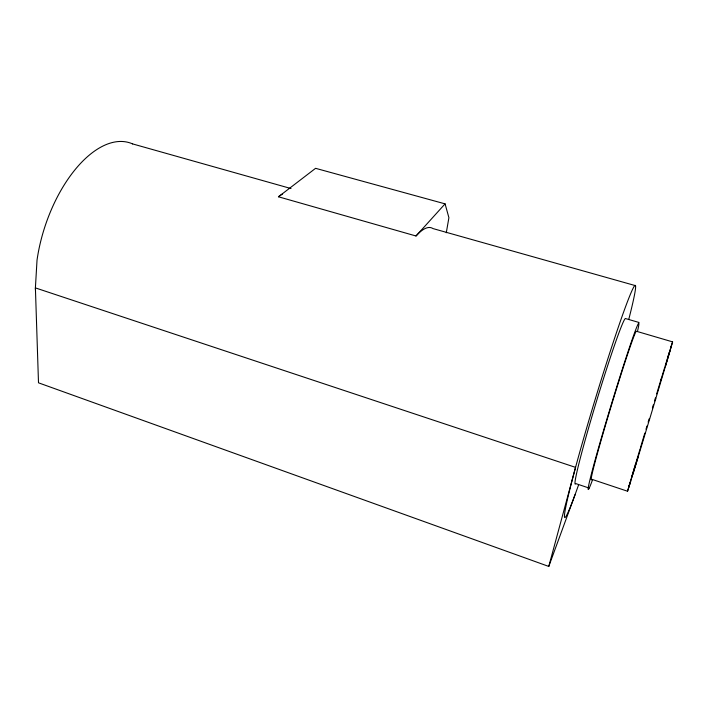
<?xml version="1.0" encoding="UTF-8"?>
<svg xmlns="http://www.w3.org/2000/svg" width="708" height="708" viewBox="0 0 708 708"><rect width="100%" height="100%" fill="white"/><g stroke="black" fill="none" stroke-linecap="round" stroke-linejoin="round"><path stroke-width="1.06" d="M446.288 232.764L448.907 217.683L445.075 203.86L315.582 168.318L278.456 196.78L416.012 235.994A115.165 26.904 -72.7 0 1 432.924 228.56L635.572 285.678M638.28 456.501L627.553 491.237L591.746 479.281A77.544 2.363 -73.1 0 1 610.783 407.436A77.544 2.363 -73.1 0 1 636.404 331.264L672.6 341.875L665.502 366.071M670.892 347.77L671.396 345.858L670.458 348.743M35.497 290.245A105.979 54.622 -71.8 0 1 35.4 287.899L38.498 382.816L548.771 566.435L575.551 467.369L35.4 287.899L37.02 260.181A105.979 54.622 -71.8 0 1 132.6 143.91M627.553 491.237L629.97 482.998M628.854 486.679L635.749 463.483M670.007 350.982L655.431 399.737M631.509 477.661L634.97 466.006M635.288 464.952L640.129 448.819M640.439 447.775L644.829 433.101M645.997 429.269L646.962 426.021M648.139 422.154L649.086 418.95M649.484 419.57L655.758 398.728M656.661 393.913L661.157 379.037M652.404 407.985L653.334 404.887M654.537 400.94L655.449 397.878M649.51 419.393L632.908 474.218M660.9 379.93L664.839 366.992M665.148 365.992L669.193 352.708M668.21 356L672.6 341.875M630.704 481.263L628.757 487.246M548.771 566.435L575.073 494.653M416.012 235.994L445.075 203.86M132.573 143.901L291.006 188.558M639.05 322.485L625.633 318.591A86.5 3.726 -73.1 0 0 595.906 403.179A86.5 3.726 -73.1 0 0 575.834 483.599L589.091 488.06M578.551 484.953A121.387 5.248 -73.1 0 1 571.506 482.706A121.387 5.248 -73.1 0 1 621.155 318.981A121.387 5.248 -73.1 0 1 628.863 319.016M278.456 196.789A111.129 39.657 -72.3 0 1 282.51 193.992M592.578 479.679A86.792 2.646 -73.1 0 1 610.845 406.082A86.792 2.646 -73.1 0 1 637.643 330.671"/></g></svg>
